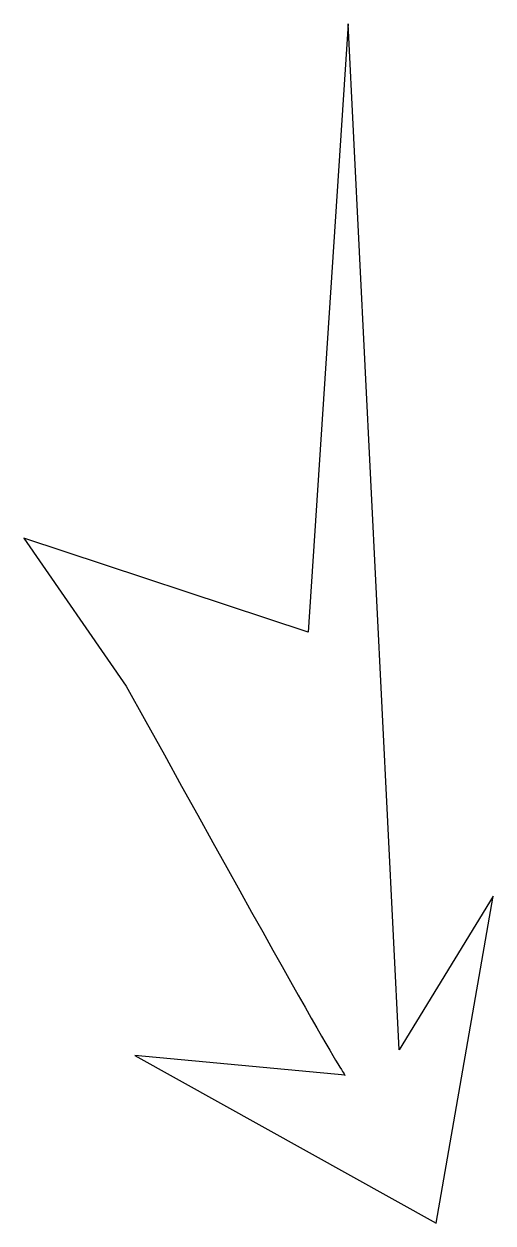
# Model space of a CAD drawing. Extents: x -166 to 23, y 0 to 482.
import ezdxf

# ---------------------------------------------------------------- set-up
doc = ezdxf.new("R2010")
doc.units = 0
doc.layers.add('Capa_1', color=7, linetype='CONTINUOUS')

msp = doc.modelspace()

# ---------------------------------------------------------------- linework, layer by layer
at = {"layer": 'Capa_1', "color": 7}
msp.add_lwpolyline([(-36.571426, 59.428596), (-121.142856, 67.428596), (-0.000001, 0.000004), (22.857142, 131.428596), (-14.857146, 69.714308), (-35.42857, 482.285732), (-51.42857, 237.714308), (-165.714288, 275.428596), (-124.571432, 216.00002)], dxfattribs=at)
msp.add_open_spline([(-124.571432, 216.00002), (-37.71429, 58.285732), (-36.571426, 59.428596), (-36.571426, 59.428596)], degree=3, dxfattribs=at)

doc.saveas('drawing.dxf')
